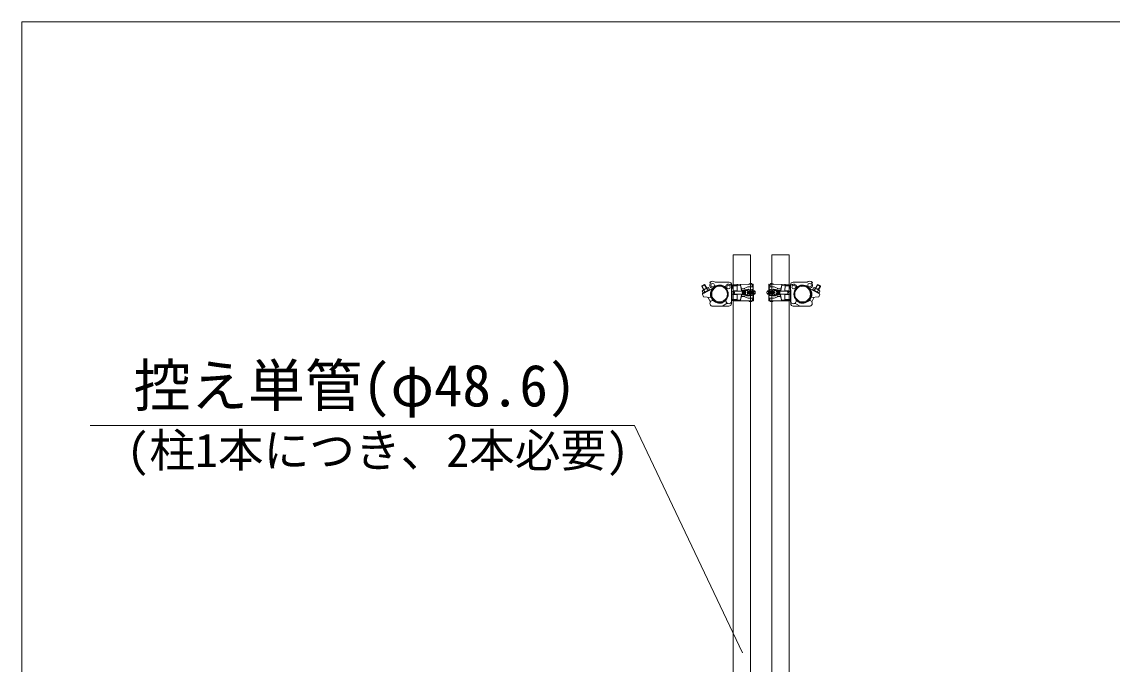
# Model space of a CAD drawing. Units: millimetres, scale not verified. Extents: x -9305 to 9305, y -6415 to 6415.
# Drawn here: x -9305 to -6250, y 4616 to 6415 of the extents above; entities that cross this region are included whole.
import ezdxf
from ezdxf.enums import TextEntityAlignment as Align

# ---------------------------------------------------------------- set-up
doc = ezdxf.new("R2010")
doc.units = ezdxf.units.MM
doc.header["$LTSCALE"] = 40
for name, color, linetype, lineweight in [('0-0_0', 7, 'Continuous', 9), ('0-3_CLGS-63', 7, 'Continuous', 9), ('0-6_TEXT', 7, 'Continuous', 9), ('0-8_図面枠', 7, 'Continuous', 9)]:
    doc.layers.add(name, color=color, linetype=linetype, lineweight=lineweight)
doc.styles.add('ＭＳ ゴシック', font='')
doc.styles.get('ＭＳ ゴシック').set_extended_font_data('MS Gothic')

msp = doc.modelspace()

# ---------------------------------------------------------------- linework, layer by layer
at = {"layer": '0-0_0'}
msp.add_line((-9304.61, 6414.98), (-9304.61, -6414.98), dxfattribs=at)
at = {"layer": '0-3_CLGS-63'}
for p, q in [((-7377.43, 5685.32), (-7375.3, 5683.21)), ((-7362.43, 5685.88), (-7323.35, 5685.98)), ((-7105.13, 5685.88), (-7144.21, 5685.98)), ((-7090.14, 5685.32), (-7092.26, 5683.21)), ((-7391.3, 5678.9), (-7400.12, 5674.19)), ((-7399.94, 5675.98), (-7400.12, 5674.19)), ((-7400.12, 5674.19), (-7394.96, 5664.55)), ((-7392.89, 5679.75), (-7399.94, 5675.98)), ((-7399.94, 5675.98), (-7394.08, 5665.02)), ((-7398.43, 5660.43), (-7395.13, 5654.26)), ((-7398.12, 5651.94), (-7395.56, 5644.95)), ((-7383.94, 5670.45), (-7397.17, 5663.37)), ((-7378.44, 5665.45), (-7396, 5656.06)), ((-7371.06, 5667.13), (-7395.13, 5654.26)), ((-7394.02, 5662.79), (-7391.66, 5658.38)), ((-7392.89, 5679.75), (-7387.03, 5668.8)), ((-7392.89, 5679.75), (-7391.3, 5678.9)), ((-7391.3, 5678.9), (-7386.14, 5669.27)), ((-7385.2, 5667.49), (-7382.84, 5663.1)), ((-7380.79, 5669.86), (-7377.49, 5663.69)), ((-7317.41, 5679.92), (-7319.52, 5677.79)), ((-7316.85, 5664.92), (-7316.76, 5625.84)), ((-7316.5, 5674.34), (-7316.06, 5638.34)), ((-7316.41, 5675.34), (-7300.81, 5675.53)), ((-7316.34, 5678.99), (-7316.22, 5633.69)), ((-7312.34, 5661.29), (-7312.22, 5651.49)), ((-7311.99, 5676.9), (-7291.83, 5677.14)), ((-7311.56, 5679.4), (-7255.86, 5680.08)), ((-7311.34, 5661.4), (-7300.64, 5661.53)), ((-7311.34, 5661.4), (-7311.22, 5651.4)), ((-7311.22, 5651.4), (-7300.52, 5651.53)), ((-7307.13, 5660.45), (-7285.43, 5660.72)), ((-7307.03, 5652.45), (-7285.33, 5652.72)), ((-7303.14, 5661.5), (-7303.13, 5660.5)), ((-7303.03, 5652.5), (-7303.02, 5651.5)), ((-7302.88, 5677.49), (-7301.06, 5675.78)), ((-7300.81, 5675.53), (-7300.64, 5661.53)), ((-7300.52, 5651.53), (-7300.35, 5637.53)), ((-7299.86, 5679.54), (-7299.83, 5677.04)), ((-7291.86, 5679.64), (-7291.83, 5677.14)), ((-7291.83, 5677.14), (-7288.72, 5667.68)), ((-7291.83, 5677.14), (-7288.66, 5662.68)), ((-7291.33, 5636.14), (-7288.51, 5650.68)), ((-7288.72, 5667.68), (-7282.72, 5667.75)), ((-7288.72, 5667.68), (-7288.66, 5662.68)), ((-7288.66, 5662.68), (-7276.79, 5662.82)), ((-7288.51, 5650.68), (-7276.65, 5650.82)), ((-7288.51, 5650.68), (-7288.45, 5645.68)), ((-7285.43, 5660.72), (-7277.85, 5660.81)), ((-7285.33, 5652.72), (-7277.75, 5652.81)), ((-7284.64, 5661.72), (-7277.39, 5661.81)), ((-7284.52, 5651.73), (-7277.27, 5651.82)), ((-7282.72, 5667.75), (-7270.78, 5672.9)), ((-7275.79, 5662.83), (-7270.8, 5662.89)), ((-7275.65, 5650.84), (-7270.65, 5650.9)), ((-7273.69, 5665.86), (-7267.69, 5665.93)), ((-7270.78, 5672.9), (-7259.78, 5673.03)), ((-7267.98, 5660.93), (-7253.68, 5661.1)), ((-7267.88, 5652.93), (-7253.59, 5653.1)), ((-7266.64, 5661.94), (-7252.64, 5662.11)), ((-7266.52, 5651.94), (-7252.52, 5652.12)), ((-7266.33, 5664.95), (-7259.68, 5665.03)), ((-7258.87, 5680.05), (-7258.78, 5673.04)), ((-7258.83, 5677.04), (-7255.83, 5677.08)), ((-7258.82, 5676.04), (-7255.82, 5676.08)), ((-7258.69, 5665.04), (-7258.65, 5662.04)), ((-7258.53, 5652.04), (-7258.49, 5648.92)), ((-7255.86, 5680.08), (-7255.64, 5662.08)), ((-7255.52, 5652.08), (-7255.3, 5634.08)), ((-7201.04, 5651.94), (-7215.04, 5652.12)), ((-7200.92, 5661.94), (-7214.92, 5662.11)), ((-7199.68, 5652.93), (-7213.98, 5653.1)), ((-7199.58, 5660.93), (-7213.88, 5661.1)), ((-7212.04, 5652.08), (-7212.26, 5634.08)), ((-7211.7, 5680.08), (-7211.92, 5662.08)), ((-7208.74, 5676.04), (-7211.75, 5676.08)), ((-7208.73, 5677.04), (-7211.74, 5677.08)), ((-7156, 5679.4), (-7211.7, 5680.08)), ((-7209.04, 5652.04), (-7209.07, 5648.92)), ((-7208.88, 5665.04), (-7208.91, 5662.04)), ((-7208.7, 5680.05), (-7208.78, 5673.04)), ((-7201.24, 5664.95), (-7207.88, 5665.03)), ((-7196.79, 5672.9), (-7207.78, 5673.03)), ((-7193.87, 5665.86), (-7199.87, 5665.93)), ((-7191.92, 5650.84), (-7196.92, 5650.9)), ((-7184.85, 5667.75), (-7196.79, 5672.9)), ((-7191.77, 5662.83), (-7196.77, 5662.89)), ((-7179.06, 5650.68), (-7190.92, 5650.82)), ((-7178.91, 5662.68), (-7190.77, 5662.82)), ((-7183.04, 5651.73), (-7190.3, 5651.82)), ((-7182.92, 5661.72), (-7190.17, 5661.81)), ((-7182.23, 5652.72), (-7189.81, 5652.81)), ((-7182.14, 5660.72), (-7189.72, 5660.81)), ((-7178.85, 5667.68), (-7184.85, 5667.75)), ((-7160.53, 5652.45), (-7182.23, 5652.72)), ((-7160.44, 5660.45), (-7182.14, 5660.72)), ((-7179.06, 5650.68), (-7179.12, 5645.68)), ((-7176.23, 5636.14), (-7179.06, 5650.68)), ((-7175.73, 5677.14), (-7178.91, 5662.68)), ((-7178.85, 5667.68), (-7178.91, 5662.68)), ((-7175.73, 5677.14), (-7178.85, 5667.68)), ((-7175.7, 5679.64), (-7175.73, 5677.14)), ((-7155.57, 5676.9), (-7175.73, 5677.14)), ((-7167.7, 5679.54), (-7167.74, 5677.04)), ((-7167.04, 5651.53), (-7167.21, 5637.53)), ((-7156.34, 5651.4), (-7167.04, 5651.53)), ((-7166.75, 5675.53), (-7166.92, 5661.53)), ((-7156.22, 5661.4), (-7166.92, 5661.53)), ((-7151.16, 5675.34), (-7166.75, 5675.53)), ((-7164.68, 5677.49), (-7166.51, 5675.78)), ((-7164.53, 5652.5), (-7164.54, 5651.5)), ((-7164.42, 5661.5), (-7164.44, 5660.5)), ((-7156.22, 5661.4), (-7156.34, 5651.4)), ((-7155.22, 5661.29), (-7155.34, 5651.49)), ((-7151.06, 5674.34), (-7151.5, 5638.34)), ((-7151.23, 5678.99), (-7151.34, 5633.69)), ((-7150.71, 5664.92), (-7150.81, 5625.84)), ((-7150.16, 5679.92), (-7148.04, 5677.79)), ((-7096.5, 5667.13), (-7072.44, 5654.26)), ((-7086.77, 5669.86), (-7090.07, 5663.69)), ((-7089.13, 5665.45), (-7071.56, 5656.06)), ((-7082.37, 5667.49), (-7084.72, 5663.1)), ((-7083.62, 5670.45), (-7070.4, 5663.37)), ((-7076.26, 5678.9), (-7081.42, 5669.27)), ((-7074.68, 5679.75), (-7080.54, 5668.8)), ((-7074.68, 5679.75), (-7076.26, 5678.9)), ((-7076.26, 5678.9), (-7067.45, 5674.19)), ((-7073.54, 5662.79), (-7075.9, 5658.38)), ((-7074.68, 5679.75), (-7067.62, 5675.98)), ((-7067.62, 5675.98), (-7073.48, 5665.02)), ((-7067.45, 5674.19), (-7072.6, 5664.55)), ((-7069.14, 5660.43), (-7072.44, 5654.26)), ((-7069.44, 5651.94), (-7072.01, 5644.95)), ((-7067.62, 5675.98), (-7067.45, 5674.19)), ((-7395.56, 5644.95), (-7374.28, 5643)), ((-7382.72, 5643.78), (-7375.85, 5630.94)), ((-7372.69, 5643.6), (-7374.28, 5643)), ((-7373.41, 5643.33), (-7368.8, 5634.71)), ((-7341.28, 5620.01), (-7328.45, 5626.88)), ((-7340.84, 5629.32), (-7332.22, 5633.93)), ((-7315.69, 5637.35), (-7300.35, 5637.53)), ((-7311.96, 5635.89), (-7291.33, 5636.14)), ((-7311, 5633.4), (-7255.3, 5634.08)), ((-7299.33, 5636.05), (-7299.3, 5633.55)), ((-7291.33, 5636.14), (-7288.45, 5645.68)), ((-7291.33, 5636.14), (-7291.3, 5633.64)), ((-7288.45, 5645.68), (-7282.45, 5645.75)), ((-7282.45, 5645.75), (-7270.39, 5640.9)), ((-7273.47, 5647.86), (-7267.48, 5647.93)), ((-7270.39, 5640.9), (-7259.39, 5641.03)), ((-7266.13, 5648.95), (-7259.49, 5649.03)), ((-7258.39, 5641.17), (-7258.3, 5634.04)), ((-7258.35, 5638.04), (-7255.35, 5638.08)), ((-7258.34, 5637.04), (-7255.34, 5637.08)), ((-7156.56, 5633.4), (-7212.26, 5634.08)), ((-7209.22, 5637.04), (-7212.22, 5637.08)), ((-7209.21, 5638.04), (-7212.21, 5638.08)), ((-7209.17, 5641.17), (-7209.26, 5634.04)), ((-7197.18, 5640.9), (-7208.17, 5641.03)), ((-7201.43, 5648.95), (-7208.08, 5649.03)), ((-7194.09, 5647.86), (-7200.09, 5647.93)), ((-7185.12, 5645.75), (-7197.18, 5640.9)), ((-7179.12, 5645.68), (-7185.12, 5645.75)), ((-7176.23, 5636.14), (-7179.12, 5645.68)), ((-7176.23, 5636.14), (-7176.26, 5633.64)), ((-7155.61, 5635.89), (-7176.23, 5636.14)), ((-7168.23, 5636.05), (-7168.26, 5633.55)), ((-7151.87, 5637.35), (-7167.21, 5637.53)), ((-7126.28, 5620.01), (-7139.12, 5626.88)), ((-7126.72, 5629.32), (-7135.34, 5633.93)), ((-7094.16, 5643.33), (-7098.76, 5634.71)), ((-7094.88, 5643.6), (-7093.29, 5643)), ((-7072.01, 5644.95), (-7093.29, 5643)), ((-7084.84, 5643.78), (-7091.71, 5630.94)), ((-7323.74, 5618.82), (-7369.04, 5618.72)), ((-7143.82, 5618.82), (-7098.52, 5618.72))]:
    msp.add_line(p, q, dxfattribs=at)
msp.add_lwpolyline([(-7263.72, 3562.23), (-7263.72, 5762.23), (-7312.32, 5762.23), (-7312.32, 3562.23)], close=True, dxfattribs=at)
msp.add_lwpolyline([(-7203.84, 3562.23), (-7203.84, 5762.23), (-7155.24, 5762.23), (-7155.24, 3562.23)], dxfattribs=at)
for centre, radius in [((-7369.63, 5677.56), 5), ((-7097.93, 5677.56), 5), ((-7350.12, 5652.61), 24.3), ((-7350.12, 5652.61), 24.3), ((-7350.12, 5652.61), 22), ((-7350.12, 5652.61), 22), ((-7325.17, 5672.12), 5), ((-7142.4, 5672.12), 5), ((-7117.44, 5652.61), 24.3), ((-7117.44, 5652.61), 24.3), ((-7117.44, 5652.61), 22), ((-7117.44, 5652.61), 22)]:
    msp.add_circle(centre, radius, dxfattribs=at)
for centre, radius, start, end in [((-7369.63, 5677.56), 8, 135.138, 288.212), ((-7369.63, 5677.56), 11, 49.124, 135.138), ((-7323.34, 5678.98), 7, 0.138, 90.138), ((-7263.82, 5676.23), 6.25, 37.564, 143.824), ((-7203.75, 5676.23), 6.25, 36.176, 142.436), ((-7144.23, 5678.98), 7, 89.862, 179.862), ((-7097.93, 5677.56), 11, 44.862, 130.876), ((-7097.93, 5677.56), 8, 251.788, 44.862), ((-7395.96, 5661.11), 2.56, 40.819, 195.457), ((-7393.12, 5651.96), 5, 126.034, 180.138), ((-7387.15, 5660.53), 7.23, 74.343, 161.792), ((-7382.73, 5668.19), 2.56, 40.817, 195.459), ((-7350.12, 5652.06), 25.8, 48.851, 200.554), ((-7349.57, 5652.61), 25.8, 138.851, 290.554), ((-7325.17, 5672.12), 8, 45.138, 198.212), ((-7325.17, 5672.12), 11, 319.124, 45.138), ((-7311.5, 5674.4), 5, 90.694, 180.694), ((-7311.28, 5656.4), 5, 90.694, 270.694), ((-7312, 5674.9), 2, 90.694, 163.295), ((-7302.5, 5656.51), 6.08, 139.582, 221.806), ((-7279.33, 5656.79), 7.25, 137.091, 224.297), ((-7278.83, 5656.8), 6.25, 127.564, 233.824), ((-7276.83, 5656.82), 6.25, 127.564, 233.824), ((-7282.66, 5662.75), 5, 0.694, 90.694), ((-7282.51, 5650.75), 5, 270.694, 0.694), ((-7274.83, 5656.84), 6.25, 127.564, 233.824), ((-7272.83, 5656.87), 6.25, 145.882, 215.506), ((-7267.98, 5656.93), 10.6, 122.585, 238.803), ((-7266.98, 5656.94), 10.6, 122.585, 238.803), ((-7261.98, 5657), 10.6, 122.585, 238.803), ((-7263.92, 5656.98), 5.67, 118.767, 242.621), ((-7262.83, 5656.99), 6.25, 127.564, 233.824), ((-7273.18, 5656.86), 10.6, 28.839, 58.803), ((-7273.18, 5656.86), 10.6, 302.585, 332.55), ((-7260.83, 5657.02), 6.25, 127.564, 233.824), ((-7258.83, 5657.04), 6.25, 127.564, 233.824), ((-7256.84, 5657.06), 6.25, 127.564, 233.824), ((-7254.84, 5657.09), 6.25, 127.564, 233.824), ((-7259.73, 5669.03), 4, 270.694, 90.694), ((-7252.84, 5657.11), 6.25, 127.564, 233.824), ((-7250.84, 5657.14), 6.25, 127.564, 233.824), ((-7248.84, 5657.16), 6.25, 127.564, 233.824), ((-7247.84, 5657.17), 6.25, 133.537, 227.85), ((-7256.34, 5657.07), 6.25, 307.564, 53.824), ((-7211.23, 5657.07), 6.25, 126.176, 232.436), ((-7219.73, 5657.17), 6.25, 312.15, 46.463), ((-7218.73, 5657.16), 6.25, 306.176, 52.436), ((-7216.73, 5657.14), 6.25, 306.176, 52.436), ((-7207.84, 5669.03), 4, 89.306, 269.306), ((-7214.73, 5657.11), 6.25, 306.176, 52.436), ((-7212.73, 5657.09), 6.25, 306.176, 52.436), ((-7210.73, 5657.06), 6.25, 306.176, 52.436), ((-7208.73, 5657.04), 6.25, 306.176, 52.436), ((-7194.38, 5656.86), 10.6, 207.45, 237.415), ((-7194.38, 5656.86), 10.6, 121.197, 151.161), ((-7206.73, 5657.02), 6.25, 306.176, 52.436), ((-7203.65, 5656.98), 5.67, 297.379, 61.233), ((-7204.73, 5656.99), 6.25, 306.176, 52.436), ((-7205.58, 5657), 10.6, 301.197, 57.415), ((-7200.58, 5656.94), 10.6, 301.197, 57.415), ((-7199.58, 5656.93), 10.6, 301.197, 57.415), ((-7185.06, 5650.75), 5, 179.306, 269.306), ((-7184.91, 5662.75), 5, 89.306, 179.306), ((-7194.73, 5656.87), 6.25, 324.494, 34.118), ((-7192.73, 5656.84), 6.25, 306.176, 52.436), ((-7190.73, 5656.82), 6.25, 306.176, 52.436), ((-7188.73, 5656.8), 6.25, 306.176, 52.436), ((-7188.23, 5656.79), 7.25, 315.703, 42.909), ((-7165.07, 5656.51), 6.08, 318.194, 40.418), ((-7156.28, 5656.4), 5, 269.306, 89.306), ((-7156.06, 5674.4), 5, 359.306, 89.306), ((-7155.56, 5674.9), 2, 16.705, 89.306), ((-7142.4, 5672.12), 11, 134.862, 220.876), ((-7142.4, 5672.12), 8, 341.788, 134.862), ((-7117.44, 5652.06), 25.8, 339.446, 131.149), ((-7117.99, 5652.61), 25.8, 249.446, 41.149), ((-7084.83, 5668.19), 2.56, 344.541, 139.183), ((-7080.42, 5660.53), 7.23, 18.208, 105.657), ((-7071.6, 5661.11), 2.56, 344.543, 139.181), ((-7074.44, 5651.96), 5, 359.862, 53.966), ((-7369.06, 5626.72), 8, 66.598, 270.138), ((-7324.22, 5633.67), 8, 156.598, 0.138), ((-7323.76, 5625.82), 7, 270.138, 0.138), ((-7311.06, 5638.4), 5, 180.694, 270.694), ((-7311.56, 5637.9), 2, 194.564, 270.694), ((-7263.35, 5637.73), 6.25, 217.564, 323.825), ((-7259.44, 5645.03), 4, 270.694, 90.694), ((-7208.12, 5645.03), 4, 89.306, 269.306), ((-7204.21, 5637.73), 6.25, 216.175, 322.436), ((-7156.5, 5638.4), 5, 269.306, 359.306), ((-7156.01, 5637.9), 2, 269.306, 345.436), ((-7143.34, 5633.67), 8, 179.862, 23.402), ((-7143.81, 5625.82), 7, 179.862, 269.862), ((-7098.5, 5626.72), 8, 269.862, 113.402)]:
    msp.add_arc(centre, radius, start, end, dxfattribs=at)
at = {"layer": '0-6_TEXT'}
for p in [(-9112.68, 5284.74), (-7286.03, 4648.11)]:
    msp.add_line(p, (-7588.13, 5284.74), dxfattribs=at)
at = {"layer": '0-8_図面枠'}
msp.add_lwpolyline([(-9304.61, -6414.98), (9304.61, -6414.98), (9304.61, 6414.98), (-9304.61, 6414.98)], dxfattribs=at)

# ---------------------------------------------------------------- texts
at = {"layer": '0-6_TEXT', "style": 'ＭＳ ゴシック'}
for s, height, p in [('控え単管(φ48.6)', 117.3, (-8991.29, 5302.9)), ('(柱1本につき、2本必要)', 93.84, (-9011.06, 5140.22))]:
    msp.add_text(s, height=height, dxfattribs=at).set_placement(p, align=Align.BOTTOM_LEFT)

doc.saveas('drawing.dxf')
